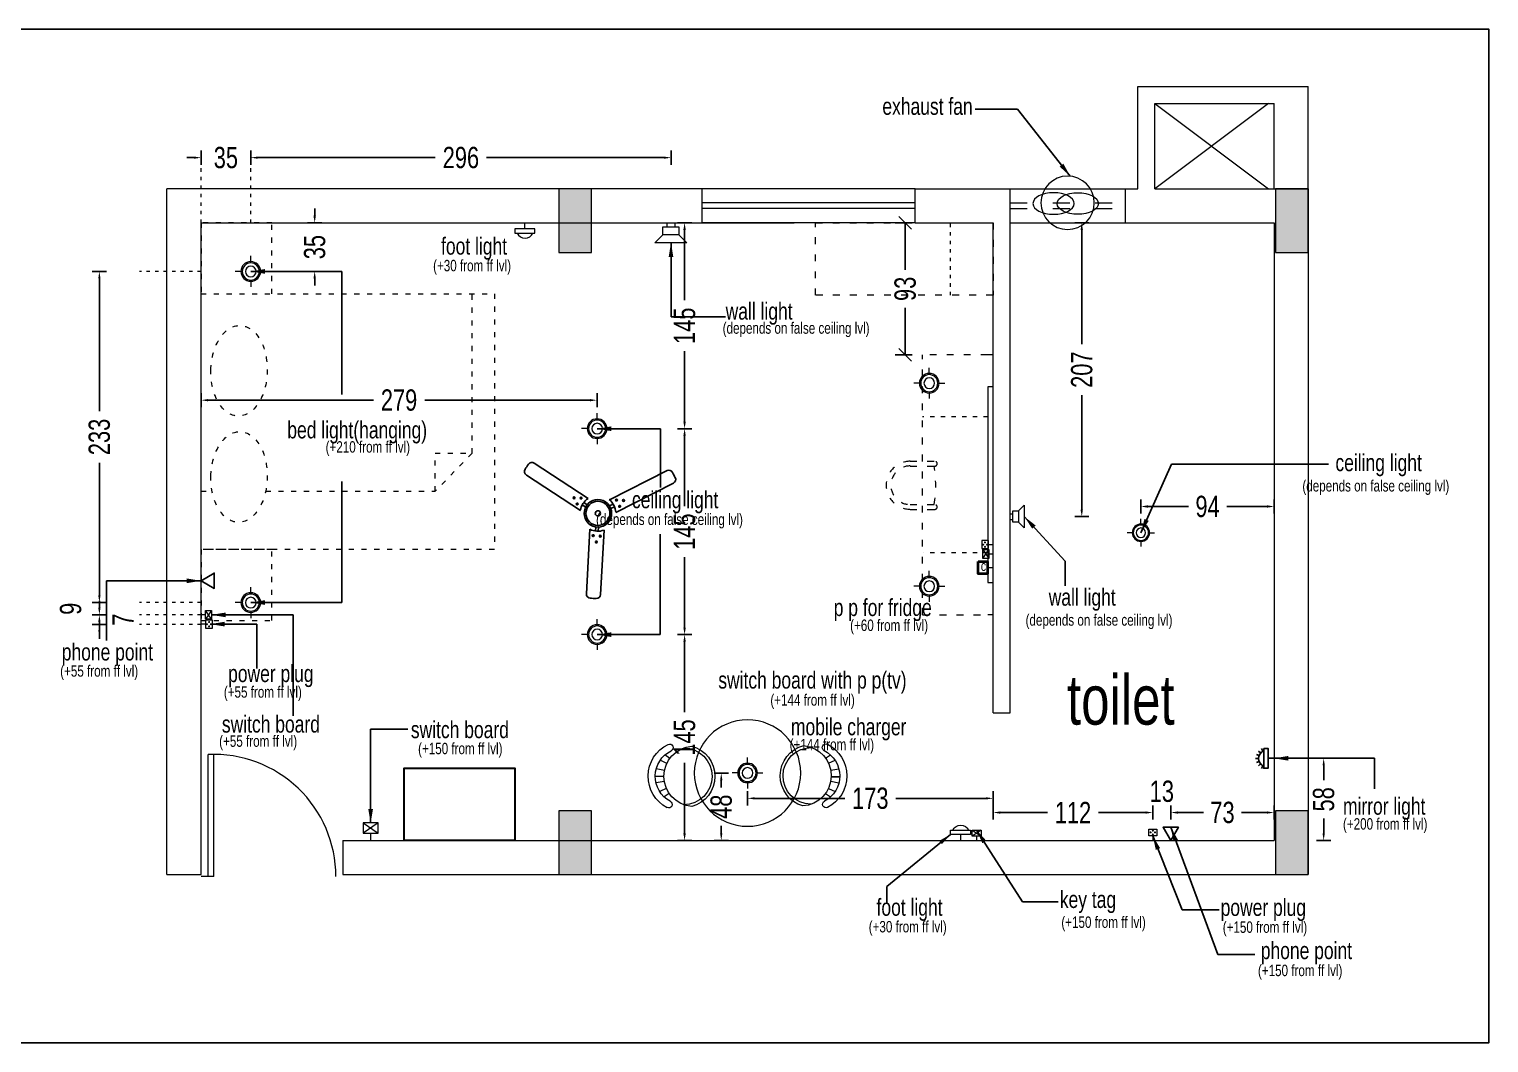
# Model space of a CAD drawing. Header units: inches. Extents: x 85491 to 87433, y 73814 to 74528.
# Drawn here: x 86405 to 87433, y 73814 to 74528 of the extents above; entities that cross this region are included whole.
import ezdxf

# ---------------------------------------------------------------- set-up
doc = ezdxf.new("R2010")
doc.units = ezdxf.units.IN
doc.header["$MEASUREMENT"] = 0
doc.header["$PDMODE"] = 2
doc.linetypes.add('ACAD_ISO03W100', pattern=[30, 12, -18])
for name, color, linetype in [('A-DOOR', 6, 'Continuous'), ('column', 3, 'Continuous'), ('te', 3, 'Continuous')]:
    doc.layers.add(name, color=color, linetype=linetype)
for name, color, linetype, lineweight in [('DIMEN', 4, 'Continuous', 9), ('furniture', 30, 'Continuous', 15), ('Layer1', 1, 'Continuous', 20), ('light point', 230, 'Continuous', 20), ('LIGHTNING', 2, 'Continuous', 5), ('Title', 5, 'Continuous', 25), ('WA', 1, 'Continuous', 40), ('wall', 8, 'Continuous', 35), ('WI', 2, 'Continuous', 9), ('win', 1, 'Continuous', 9), ('window', 2, 'Continuous', 13)]:
    doc.layers.add(name, color=color, linetype=linetype, lineweight=lineweight)
doc.styles.get("Standard").update_dxf_attribs({"font": 'swisscl.ttf'})
doc.styles.add('SU2', font='ARIALN.TTF')
doc.dimstyles.new('Copy(2) of Standard', dxfattribs={"dimtxt": 15, "dimasz": 9, "dimexe": 7, "dimexo": 0, "dimgap": 5, "dimtad": 0, "dimdec": 0, "dimzin": 0, "dimdsep": 46, "dimtxsty": 'Standard', "dimblk": 'OBLIQUE', "dimcen": 0.09, "dimclrd": 21, "dimclre": 21, "dimclrt": 230, "dimadec": 0, "dimazin": 0, "dimtfac": 1, "dimtdec": 0, "dimtofl": 0, "dimtmove": 2, "dimatfit": 3, "dimfxl": 0, "dimtolj": 1, "dimtzin": 0, "dimarcsym": 0})
doc.dimstyles.get("Standard").update_dxf_attribs({"dimtxt": 35, "dimasz": 10, "dimexe": 10, "dimexo": 0, "dimgap": 5, "dimtad": 0, "dimdec": 0, "dimzin": 0, "dimdsep": 46, "dimtxsty": 'Standard', "dimcen": 0.09, "dimclrd": 256, "dimclre": 256, "dimclrt": 5, "dimadec": 0, "dimazin": 0, "dimtfac": 1, "dimtdec": 0, "dimtofl": 0, "dimtmove": 2, "dimatfit": 3, "dimfxl": 0, "dimtolj": 1, "dimtzin": 0, "dimarcsym": 0})

# ---------------------------------------------------------------- blocks, each defined once
blk = doc.blocks.new('A$C738951C7')
at = {"layer": 'light point'}
for p, q in [((19.3, 30), (19.3, 38.7)), ((8.7, 19.3), (0, 19.3)), ((30, 19.3), (38.7, 19.3)), ((19.3, 8.7), (19.3, 0))]:
    blk.add_line(p, q, dxfattribs=at)
blk.add_circle((19.3, 19.3), 12.3, dxfattribs=at)
at = {"layer": 'WI'}
for radius in [10.7, 6.68]:
    blk.add_circle((19.3, 19.3), radius, dxfattribs=at)
blk = doc.blocks.new('A$C5CE070EC')
at = {"layer": 'furniture'}
blk.add_line((13.1, 11.3), (0, 11.3), dxfattribs=at)
blk.add_lwpolyline([(31.9, 22.6), (13.1, 22.6), (13.1, 0), (31.9, 0)], close=True, dxfattribs=at)
at = {"layer": 'furniture', "const_width": 2.88}
for points in [[(18.4, 11.4, 1), (15.5, 11.4, 1)], [(24.3, 17.5, -1), (21.4, 17.5, -1)], [(24.3, 5.1, 1), (21.4, 5.1, 1)], [(26.5, 11.4, -1), (29.4, 11.4, -1)]]:
    blk.add_lwpolyline(points, format="xyb", close=True, dxfattribs=at)
blk = doc.blocks.new('A$C133017F9')
at = {"layer": 'furniture'}
for p, q in [((29.2, 0), (12.2, 24.7)), ((29.2, 24.7), (12.2, 0)), ((12.2, 12.3), (0, 12.3))]:
    blk.add_line(p, q, dxfattribs=at)
blk.add_lwpolyline([(29.2, 24.7), (29.2, 0), (12.2, 0), (12.2, 24.7)], close=True, dxfattribs=at)
blk = doc.blocks.new('A$C22735BCF')
at = {"layer": 'light point'}
for p, q in [((80, 50), (0, 50)), ((0, 50), (20, 30)), ((60, 30), (80, 50)), ((60, 30), (20, 30)), ((20, 30), (20, 10)), ((20, 10), (60, 10)), ((30, 0), (30, 10)), ((50, 0), (50, 10)), ((60, 10), (60, 30))]:
    blk.add_line(p, q, dxfattribs=at)
blk = doc.blocks.new('A$C7F45305E')
at = {"layer": 'column'}
for p, q in [((10.8, 31.6), (6.3, 36.9)), ((16.8, 35.1), (14.4, 41.6)), ((23.7, 36.3), (23.7, 43.3)), ((30.6, 35.1), (33, 41.7)), ((36.7, 31.6), (41.1, 37)), ((6.3, 26.2), (0.3, 29.7)), ((23.3, 14.2), (23.3, 0)), ((41.2, 26.3), (47.2, 29.8))]:
    blk.add_line(p, q, dxfattribs=at)
blk.add_lwpolyline([(0, 24.5), (46.5, 24.5), (46.5, 14.2), (0, 14.2)], close=True, dxfattribs=at)
blk.add_arc((23.8, 16.2), 20.1, 24.5134, 155.4866, dxfattribs=at)
blk = doc.blocks.new('A$C646D37F8')
at = {"layer": 'column', "xscale": 0.8000000000001819, "yscale": 0.8000000000001819, "zscale": 0.8000000000001819, "rotation": 90}
blk.add_blockref('A$C7F45305E', (34.6, 0), dxfattribs=at)
blk = doc.blocks.new('A$C79752D0F')
at = {"layer": 'win'}
blk.add_blockref('A$C646D37F8', (0, 0), dxfattribs=at)
blk = doc.blocks.new('Speaker')
at = {"color": 7}
for p, q in [((0, 0), (0.05, 0)), ((0.05, 0.05), (0.05, -0.15)), ((0.15, 0.05), (0.05, 0.05)), ((0.25, 0.15), (0.15, 0.05)), ((0.15, -0.15), (0.15, 0.05)), ((0.25, -0.25), (0.25, 0.15)), ((0, -0.1), (0.05, -0.1)), ((0.05, -0.15), (0.15, -0.15)), ((0.15, -0.15), (0.25, -0.25))]:
    blk.add_line(p, q, dxfattribs=at)
blk = doc.blocks.new('A$C0BB62B6A')
at = {"layer": 'win', "xscale": 100, "yscale": 100, "zscale": 100, "rotation": 270}
blk.add_blockref('Speaker', (25, 25), dxfattribs=at)
blk = doc.blocks.new('A$C215045FB')
at = {"layer": 'furniture'}
blk.add_circle((24.4, 18.8), 18.8, dxfattribs=at)
blk.add_ellipse((14.5, 19.3), major_axis=(14.5, 0), ratio=0.523743, dxfattribs=at)
at = {"layer": 'furniture', "extrusion": (0, 0, -1)}
blk.add_ellipse((31.6, 19.3), major_axis=(-14.5, 0), ratio=0.523743, dxfattribs=at)
blk = doc.blocks.new('*D157')
at = {"layer": 'Defpoints', "color": 0, "transparency": 16777216}
for p in [(86561.1, 74437.2), (86526.1, 74389.8), (86561.1, 74389.8)]:
    blk.add_point(p, dxfattribs=at)
at = {"layer": 'DIMEN', "lineweight": -2, "transparency": 16777216}
for p, q in [((86521.1, 74437.2), (86516.1, 74437.2)), ((86526.1, 74432.2), (86526.1, 74442.2)), ((86561.1, 74432.2), (86561.1, 74442.2)), ((86566.1, 74437.2), (86571.1, 74437.2))]:
    blk.add_line(p, q, dxfattribs=at)
at = {"layer": 'DIMEN', "transparency": 16777216}
for points in [[(86521.1, 74438), (86521.1, 74436.4), (86526.1, 74437.2)], [(86566.1, 74438), (86566.1, 74436.4), (86561.1, 74437.2)]]:
    blk.add_solid(points, dxfattribs=at)
at = {"layer": 'DIMEN', "color": 5, "transparency": 16777216, "insert": (86543.6, 74437.2), "char_height": 15, "attachment_point": 5}
blk.add_mtext('\\A1;35', dxfattribs=at)
blk = doc.blocks.new('*D158')
at = {"layer": 'Defpoints', "color": 0, "transparency": 16777216}
for p in [(86857.2, 74437.2), (86561.1, 74389.8), (86857.2, 74389.8)]:
    blk.add_point(p, dxfattribs=at)
at = {"layer": 'DIMEN', "lineweight": -2, "transparency": 16777216}
for p, q in [((86561.1, 74432.2), (86561.1, 74442.2)), ((86566.1, 74437.2), (86691.1, 74437.2)), ((86852.2, 74437.2), (86727.3, 74437.2)), ((86857.2, 74432.2), (86857.2, 74442.2))]:
    blk.add_line(p, q, dxfattribs=at)
at = {"layer": 'DIMEN', "transparency": 16777216}
for points in [[(86566.1, 74438), (86566.1, 74436.4), (86561.1, 74437.2)], [(86852.2, 74438), (86852.2, 74436.4), (86857.2, 74437.2)]]:
    blk.add_solid(points, dxfattribs=at)
at = {"layer": 'DIMEN', "color": 5, "transparency": 16777216, "insert": (86709.2, 74437.2), "char_height": 15, "attachment_point": 5}
blk.add_mtext('\\A1;296', dxfattribs=at)
blk = doc.blocks.new('*D159')
at = {"layer": 'Defpoints', "color": 0, "transparency": 16777216}
for p in [(86482.7, 74123.9), (86454.5, 74115.2), (86482.7, 74115.2)]:
    blk.add_point(p, dxfattribs=at)
at = {"layer": 'DIMEN', "lineweight": -2, "transparency": 16777216}
for p, q in [((86454.5, 74128.9), (86454.5, 74133.9)), ((86459.5, 74123.9), (86449.5, 74123.9)), ((86459.5, 74115.2), (86449.5, 74115.2)), ((86454.5, 74110.2), (86454.5, 74105.2))]:
    blk.add_line(p, q, dxfattribs=at)
at = {"layer": 'DIMEN', "transparency": 16777216}
for points in [[(86453.7, 74128.9), (86455.3, 74128.9), (86454.5, 74123.9)], [(86453.7, 74110.2), (86455.3, 74110.2), (86454.5, 74115.2)]]:
    blk.add_solid(points, dxfattribs=at)
at = {"layer": 'DIMEN', "color": 5, "transparency": 16777216, "insert": (86434.3, 74119.5), "char_height": 15, "attachment_point": 5, "rotation": 90}
blk.add_mtext('\\A1;9', dxfattribs=at)
blk = doc.blocks.new('*D160')
at = {"layer": 'Defpoints', "color": 0, "transparency": 16777216}
for p in [(86454.5, 74108.4), (86482.7, 74115.2), (86482.7, 74108.4)]:
    blk.add_point(p, dxfattribs=at)
at = {"layer": 'DIMEN', "lineweight": -2, "transparency": 16777216}
for p, q in [((86454.5, 74120.2), (86454.5, 74125.2)), ((86459.5, 74115.2), (86449.5, 74115.2)), ((86459.5, 74108.4), (86449.5, 74108.4)), ((86454.5, 74103.4), (86454.5, 74098.4))]:
    blk.add_line(p, q, dxfattribs=at)
at = {"layer": 'DIMEN', "transparency": 16777216}
for points in [[(86453.7, 74120.2), (86455.3, 74120.2), (86454.5, 74115.2)], [(86453.7, 74103.4), (86455.3, 74103.4), (86454.5, 74108.4)]]:
    blk.add_solid(points, dxfattribs=at)
at = {"layer": 'DIMEN', "color": 5, "transparency": 16777216, "insert": (86471.2, 74111.8), "char_height": 15, "attachment_point": 5, "rotation": 90}
blk.add_mtext('\\A1;7', dxfattribs=at)
blk = doc.blocks.new('*D161')
at = {"layer": 'Defpoints', "color": 0, "transparency": 16777216}
for p in [(86801.1, 74391.3), (86805.1, 74246.3), (86866.8, 74246.3)]:
    blk.add_point(p, dxfattribs=at)
at = {"layer": 'DIMEN', "lineweight": -2, "transparency": 16777216}
for p, q in [((86861.8, 74391.3), (86871.8, 74391.3)), ((86866.8, 74386.3), (86866.8, 74336.8)), ((86866.8, 74251.3), (86866.8, 74300.9)), ((86861.8, 74246.3), (86871.8, 74246.3))]:
    blk.add_line(p, q, dxfattribs=at)
at = {"layer": 'DIMEN', "transparency": 16777216}
for points in [[(86865.9, 74386.3), (86867.6, 74386.3), (86866.8, 74391.3)], [(86865.9, 74251.3), (86867.6, 74251.3), (86866.8, 74246.3)]]:
    blk.add_solid(points, dxfattribs=at)
at = {"layer": 'DIMEN', "color": 5, "transparency": 16777216, "insert": (86866.8, 74318.8), "char_height": 15, "attachment_point": 5, "rotation": 90}
blk.add_mtext('\\A1;145', dxfattribs=at)
blk = doc.blocks.new('*D162')
at = {"layer": 'Defpoints', "color": 0, "transparency": 16777216}
for p in [(86805.1, 74246.3), (86805.1, 74101.3), (86866.8, 74101.3)]:
    blk.add_point(p, dxfattribs=at)
at = {"layer": 'DIMEN', "lineweight": -2, "transparency": 16777216}
for p, q in [((86861.8, 74246.3), (86871.8, 74246.3)), ((86866.8, 74241.3), (86866.8, 74191.8)), ((86866.8, 74106.3), (86866.8, 74155.9)), ((86861.8, 74101.3), (86871.8, 74101.3))]:
    blk.add_line(p, q, dxfattribs=at)
at = {"layer": 'DIMEN', "transparency": 16777216}
for points in [[(86865.9, 74241.3), (86867.6, 74241.3), (86866.8, 74246.3)], [(86865.9, 74106.3), (86867.6, 74106.3), (86866.8, 74101.3)]]:
    blk.add_solid(points, dxfattribs=at)
at = {"layer": 'DIMEN', "color": 5, "transparency": 16777216, "insert": (86866.8, 74173.8), "char_height": 15, "attachment_point": 5, "rotation": 90}
blk.add_mtext('\\A1;145', dxfattribs=at)
blk = doc.blocks.new('*D163')
at = {"layer": 'Defpoints', "color": 0, "transparency": 16777216}
for p in [(86805.1, 74101.3), (86801.1, 73956.3), (86866.8, 73956.3)]:
    blk.add_point(p, dxfattribs=at)
at = {"layer": 'DIMEN', "lineweight": -2, "transparency": 16777216}
for p, q in [((86861.8, 74101.3), (86871.8, 74101.3)), ((86866.8, 74096.3), (86866.8, 74046.8)), ((86866.8, 73961.3), (86866.8, 74010.9)), ((86861.8, 73956.3), (86871.8, 73956.3))]:
    blk.add_line(p, q, dxfattribs=at)
at = {"layer": 'DIMEN', "transparency": 16777216}
for points in [[(86865.9, 74096.3), (86867.6, 74096.3), (86866.8, 74101.3)], [(86865.9, 73961.3), (86867.6, 73961.3), (86866.8, 73956.3)]]:
    blk.add_solid(points, dxfattribs=at)
at = {"layer": 'DIMEN', "color": 5, "transparency": 16777216, "insert": (86866.8, 74028.8), "char_height": 15, "attachment_point": 5, "rotation": 90}
blk.add_mtext('\\A1;145', dxfattribs=at)
blk = doc.blocks.new('*D164')
at = {"layer": 'Defpoints', "color": 0, "transparency": 16777216}
for p in [(86526.1, 74266.4), (86526.1, 74223.2), (86805.1, 74223.2)]:
    blk.add_point(p, dxfattribs=at)
at = {"layer": 'DIMEN', "lineweight": -2, "transparency": 16777216}
for p, q in [((86526.1, 74261.4), (86526.1, 74271.4)), ((86531.1, 74266.4), (86647.5, 74266.4)), ((86800.1, 74266.4), (86683.7, 74266.4)), ((86805.1, 74261.4), (86805.1, 74271.4))]:
    blk.add_line(p, q, dxfattribs=at)
at = {"layer": 'DIMEN', "transparency": 16777216}
for points in [[(86531.1, 74267.2), (86531.1, 74265.6), (86526.1, 74266.4)], [(86800.1, 74267.2), (86800.1, 74265.6), (86805.1, 74266.4)]]:
    blk.add_solid(points, dxfattribs=at)
at = {"layer": 'DIMEN', "color": 5, "transparency": 16777216, "insert": (86665.6, 74266.4), "char_height": 15, "attachment_point": 5}
blk.add_mtext('\\A1;279', dxfattribs=at)
blk = doc.blocks.new('*D165')
at = {"layer": 'Defpoints', "color": 0, "transparency": 16777216}
for p in [(86561.1, 74391.3), (86606.2, 74391.3), (86561.1, 74357.1)]:
    blk.add_point(p, dxfattribs=at)
at = {"layer": 'DIMEN', "lineweight": -2, "transparency": 16777216}
for p, q in [((86606.2, 74396.3), (86606.2, 74401.3)), ((86601.2, 74391.3), (86611.2, 74391.3)), ((86601.2, 74357.1), (86611.2, 74357.1)), ((86606.2, 74352.1), (86606.2, 74347.1))]:
    blk.add_line(p, q, dxfattribs=at)
at = {"layer": 'DIMEN', "transparency": 16777216}
for points in [[(86605.3, 74396.3), (86607, 74396.3), (86606.2, 74391.3)], [(86605.3, 74352.1), (86607, 74352.1), (86606.2, 74357.1)]]:
    blk.add_solid(points, dxfattribs=at)
at = {"layer": 'DIMEN', "color": 5, "transparency": 16777216, "insert": (86606.2, 74374.2), "char_height": 15, "attachment_point": 5, "rotation": 90}
blk.add_mtext('\\A1;35', dxfattribs=at)
blk = doc.blocks.new('*D166')
at = {"layer": 'Defpoints', "color": 0, "transparency": 16777216}
for p in [(87096.1, 74391.3), (87098.1, 74184.4), (87146.6, 74184.4)]:
    blk.add_point(p, dxfattribs=at)
at = {"layer": 'DIMEN', "lineweight": -2, "transparency": 16777216}
for p, q in [((87141.6, 74391.3), (87151.6, 74391.3)), ((87146.6, 74386.3), (87146.6, 74305.9)), ((87146.6, 74189.4), (87146.6, 74269.9)), ((87141.6, 74184.4), (87151.6, 74184.4))]:
    blk.add_line(p, q, dxfattribs=at)
at = {"layer": 'DIMEN', "transparency": 16777216}
for points in [[(87145.7, 74386.3), (87147.4, 74386.3), (87146.6, 74391.3)], [(87145.7, 74189.4), (87147.4, 74189.4), (87146.6, 74184.4)]]:
    blk.add_solid(points, dxfattribs=at)
at = {"layer": 'DIMEN', "color": 5, "transparency": 16777216, "insert": (87146.6, 74287.9), "char_height": 15, "attachment_point": 5, "rotation": 90}
blk.add_mtext('\\A1;207', dxfattribs=at)
blk = doc.blocks.new('*D167')
at = {"layer": 'Defpoints', "color": 0, "transparency": 16777216}
for p in [(87209.3, 74063.6), (87282.1, 74063.6), (87209.3, 73976)]:
    blk.add_point(p, dxfattribs=at)
at = {"layer": 'DIMEN', "lineweight": -2, "transparency": 16777216}
for p, q in [((87209.3, 73981), (87209.3, 73971)), ((87214.3, 73976), (87232.3, 73976)), ((87277.1, 73976), (87259.1, 73976)), ((87282.1, 73981), (87282.1, 73971))]:
    blk.add_line(p, q, dxfattribs=at)
at = {"layer": 'DIMEN', "transparency": 16777216}
for points in [[(87214.3, 73976.8), (87214.3, 73975.2), (87209.3, 73976)], [(87277.1, 73976.8), (87277.1, 73975.2), (87282.1, 73976)]]:
    blk.add_solid(points, dxfattribs=at)
at = {"layer": 'DIMEN', "color": 5, "transparency": 16777216, "insert": (87245.7, 73976), "char_height": 15, "attachment_point": 5}
blk.add_mtext('\\A1;73', dxfattribs=at)
blk = doc.blocks.new('*D168')
at = {"layer": 'Defpoints', "color": 0, "transparency": 16777216}
for p in [(87196.6, 74063.6), (87209.3, 74063.6), (87196.6, 73976)]:
    blk.add_point(p, dxfattribs=at)
at = {"layer": 'DIMEN', "lineweight": -2, "transparency": 16777216}
for p, q in [((87191.6, 73976), (87186.6, 73976)), ((87196.6, 73981), (87196.6, 73971)), ((87209.3, 73981), (87209.3, 73971)), ((87214.3, 73976), (87219.3, 73976))]:
    blk.add_line(p, q, dxfattribs=at)
at = {"layer": 'DIMEN', "transparency": 16777216}
for points in [[(87191.6, 73976.8), (87191.6, 73975.2), (87196.6, 73976)], [(87214.3, 73976.8), (87214.3, 73975.2), (87209.3, 73976)]]:
    blk.add_solid(points, dxfattribs=at)
at = {"layer": 'DIMEN', "color": 5, "transparency": 16777216, "insert": (87203, 73990.9), "char_height": 15, "attachment_point": 5}
blk.add_mtext('\\A1;13', dxfattribs=at)
blk = doc.blocks.new('*D169')
at = {"layer": 'Defpoints', "color": 0, "transparency": 16777216}
for p in [(87084.1, 74063.6), (87196.6, 74063.6), (87084.1, 73976)]:
    blk.add_point(p, dxfattribs=at)
at = {"layer": 'DIMEN', "lineweight": -2, "transparency": 16777216}
for p, q in [((87084.1, 73981), (87084.1, 73971)), ((87089.1, 73976), (87122.5, 73976)), ((87191.6, 73976), (87158.3, 73976)), ((87196.6, 73981), (87196.6, 73971))]:
    blk.add_line(p, q, dxfattribs=at)
at = {"layer": 'DIMEN', "transparency": 16777216}
for points in [[(87089.1, 73976.8), (87089.1, 73975.2), (87084.1, 73976)], [(87191.6, 73976.8), (87191.6, 73975.2), (87196.6, 73976)]]:
    blk.add_solid(points, dxfattribs=at)
at = {"layer": 'DIMEN', "color": 5, "transparency": 16777216, "insert": (87140.4, 73976), "char_height": 15, "attachment_point": 5}
blk.add_mtext('\\A1;112', dxfattribs=at)
blk = doc.blocks.new('*D170')
at = {"layer": 'Defpoints', "color": 0, "transparency": 16777216}
for p in [(87184.6, 74014.2), (87317, 74014.2), (87186.8, 73956.3)]:
    blk.add_point(p, dxfattribs=at)
at = {"layer": 'DIMEN', "lineweight": -2, "transparency": 16777216}
for p, q in [((87312, 74014.2), (87322, 74014.2)), ((87317, 74009.2), (87317, 73998.7)), ((87317, 73961.3), (87317, 73971.9)), ((87312, 73956.3), (87322, 73956.3))]:
    blk.add_line(p, q, dxfattribs=at)
at = {"layer": 'DIMEN', "transparency": 16777216}
for points in [[(87316.2, 74009.2), (87317.8, 74009.2), (87317, 74014.2)], [(87316.2, 73961.3), (87317.8, 73961.3), (87317, 73956.3)]]:
    blk.add_solid(points, dxfattribs=at)
at = {"layer": 'DIMEN', "color": 5, "transparency": 16777216, "insert": (87317, 73985.3), "char_height": 15, "attachment_point": 5, "rotation": 90}
blk.add_mtext('\\A1;58', dxfattribs=at)
blk = doc.blocks.new('*D171')
at = {"layer": 'Defpoints', "color": 0, "transparency": 16777216}
for p in [(87282.1, 74191.5), (87188.2, 74108.5), (87282.1, 74108.5)]:
    blk.add_point(p, dxfattribs=at)
at = {"layer": 'DIMEN', "lineweight": -2, "transparency": 16777216}
for p, q in [((87188.2, 74186.5), (87188.2, 74196.5)), ((87193.2, 74191.5), (87221.7, 74191.5)), ((87277.1, 74191.5), (87248.7, 74191.5)), ((87282.1, 74186.5), (87282.1, 74196.5))]:
    blk.add_line(p, q, dxfattribs=at)
at = {"layer": 'DIMEN', "transparency": 16777216}
for points in [[(87193.2, 74192.4), (87193.2, 74190.7), (87188.2, 74191.5)], [(87277.1, 74192.4), (87277.1, 74190.7), (87282.1, 74191.5)]]:
    blk.add_solid(points, dxfattribs=at)
at = {"layer": 'DIMEN', "color": 5, "transparency": 16777216, "insert": (87235.2, 74191.5), "char_height": 15, "attachment_point": 5}
blk.add_mtext('\\A1;94', dxfattribs=at)
blk = doc.blocks.new('A$C34BC104C')
at = {"layer": 'te'}
for p, q in [((44.8, 70.5), (6.8, 95.4)), ((39.4, 62.1), (1.4, 87)), ((100.4, 90.1), (59.8, 69.6)), ((104.9, 81.2), (64.3, 60.7)), ((43.1, 64.4), (40.7, 66)), ((44.2, 66.1), (41.8, 67.7)), ((62.5, 66.5), (59.9, 65.2)), ((63.4, 64.7), (60.8, 63.4)), ((46.1, 48.8), (43.6, 3.4)), ((50.2, 50.4), (50, 47.5)), ((52.2, 50.3), (52, 47.4)), ((56.1, 48.2), (53.5, 2.8))]:
    blk.add_line(p, q, dxfattribs=at)
at = {"layer": 'te', "extrusion": (0, 0, -1)}
for centre, major_axis, start_param, end_param in [((51.7, 60), (42.4, 42.4), 4.471682, 4.541872), ((5.2, 92.9), (2.12, 2.12), 4.541872, 6.077573), ((3, 89.5), (2.12, 2.12), 2.935981, 4.471682), ((101.7, 87.4), (2.12, 2.12), -1.252809, 0.282892), ((51.7, 60), (42.4, 42.4), 0.282892, 0.353082), ((103.5, 83.9), (2.12, 2.12), 0.353082, 1.888783), ((34.9, 71), (0.468, 0.468), 1.36518439492504, 7.648369702104627), ((37.1, 66.6), (-0.468, 0.468), 2.935981, 9.219166), ((39.8, 70.8), (0.468, 0.468), 1.365184394917569, 7.648369702097155), ((51.7, 60), (8.89, 8.89), 4.097655, 4.9159), ((51.7, 60), (6.85, 6.85), 1.3651843949186, 7.648369702098186), ((51.7, 60), (6, 6), 1.36518439491872, 7.648369702098306), ((51.7, 60), (1.29, 1.29), 1.36518439491943, 7.648369702099016), ((51.7, 60), (8.89, 8.89), -0.091136, 0.727109), ((64.8, 69.4), (0.468, 0.468), 1.365184394918101, 7.648369702097687), ((67, 64.9), (-0.468, 0.468), 2.935981, 9.219166), ((69.8, 69.1), (0.468, 0.468), 1.365184394925572, 7.648369702105159), ((51.7, 60), (8.89, 8.89), 2.003259, 2.821504), ((48.4, 44.3), (0.468, 0.468), 1.365184394923499, 7.648369702103086), ((53.4, 44), (0.468, 0.468), 1.365184394923499, 7.648369702103086), ((50.6, 39.8), (-0.468, 0.468), 2.935981, 9.219166), ((46.6, 3.2), (2.12, 2.12), 2.447477, 3.983178), ((51.7, 60), (42.4, 42.4), 2.377287, 2.447477), ((50.5, 3), (2.12, 2.12), 0.841586, 2.377287)]:
    blk.add_ellipse(centre, major_axis=major_axis, ratio=1, start_param=start_param, end_param=end_param, dxfattribs=at)
blk = doc.blocks.new('A$C4F3E53AA')
at = {"lineweight": 13}
blk.add_hatch(color=256, dxfattribs=at).paths.add_polyline_path([(23, 45), (0, 45), (0, 0), (23, 0)])
blk.add_lwpolyline([(0, 0), (23, 0), (23, 45), (0, 45)], close=True, dxfattribs=at)
blk = doc.blocks.new('A$C09605BBA')
at = {"layer": 'furniture'}
for p, q in [((12.9, 44.4), (8.3, 46.5)), ((15, 47.9), (11.6, 50.3)), ((124.8, 47.8), (128.2, 50.3)), ((126.9, 44.3), (131.5, 46.5)), ((11, 35.3), (5, 35.2)), ((5, 34.4), (11, 34.5)), ((11.4, 39.5), (5.6, 40.5)), ((11.4, 31.7), (5.6, 30.6)), ((128.5, 39.4), (134.3, 40.5)), ((128.6, 31.6), (134.4, 30.7)), ((128.9, 35.2), (135, 35.2)), ((12.9, 26.7), (8.3, 24.6)), ((15, 23.2), (11.6, 20.8)), ((125.2, 23.1), (128.6, 20.8)), ((127.2, 26.7), (131.8, 24.6))]:
    blk.add_line(p, q, dxfattribs=at)
blk.add_circle((70, 37.5), 37.5, dxfattribs=at)
for centre, radius, start, end in [((25, 35.5), 25, 116.9265, 242.8738), ((25, 35.5), 20, 116.9265, 242.4268), ((32.3, 35.6), 21.3, 95.1987, 266.3902), ((14.8, 55.5), 2.5, 296.9265, 116.9265), ((25, 35.5), 20, 270.7944, 90.7944), ((25, 35.5), 22, 285.8484, 75.7405), ((115, 35.2), 22, 105.0539, 254.9461), ((115, 35.2), 20, 90, 270), ((107.6, 35.2), 21.3, 274.4043, 85.5957), ((124.9, 55.4), 2.5, 63.868, 243.868), ((115, 35.2), 20, 298.3677, 63.868), ((115, 35.2), 25, 297.9206, 63.868), ((14.6, 15.5), 2.5, 244.6951, 64.6276), ((125.6, 15.4), 2.5, 116.1669, 296.0993)]:
    blk.add_arc(centre, radius, start, end, dxfattribs=at)
blk = doc.blocks.new('_Oblique')
at = {"color": 0, "linetype": 'ByBlock', "lineweight": -2}
blk.add_line((-0.5, -0.5), (0.5, 0.5), dxfattribs=at)
blk = doc.blocks.new('*D172')
at = {"layer": 'Defpoints', "color": 0, "transparency": 16777216}
for p in [(87022.2, 74391.3), (87056.6, 74391.3), (87034.4, 74298.3)]:
    blk.add_point(p, dxfattribs=at)
at = {"layer": 'furniture', "color": 21, "lineweight": -2, "transparency": 16777216}
for p, q in [((87027.2, 74391.3), (87015.2, 74391.3)), ((87022.2, 74391.3), (87022.2, 74358.3)), ((87022.2, 74298.3), (87022.2, 74331.4)), ((87027.2, 74298.3), (87015.2, 74298.3))]:
    blk.add_line(p, q, dxfattribs=at)
at = {"layer": 'furniture', "color": 21, "lineweight": -2, "transparency": 16777216, "xscale": 9, "yscale": 9, "zscale": 9}
for p, rotation in [((87022.2, 74391.3), 90), ((87022.2, 74298.3), 270)]:
    blk.add_blockref('_Oblique', p, dxfattribs=dict(at, rotation=rotation))
at = {"layer": 'furniture', "color": 230, "transparency": 16777216, "insert": (87022.2, 74344.8), "char_height": 15, "attachment_point": 5, "rotation": 90}
blk.add_mtext('\\A1;93', dxfattribs=at)
blk = doc.blocks.new('*D173')
at = {"layer": 'Defpoints', "color": 0, "transparency": 16777216}
for p in [(86454.5, 74357.1), (86502.1, 74357.1), (86502.1, 74123.9)]:
    blk.add_point(p, dxfattribs=at)
at = {"layer": 'DIMEN', "lineweight": -2, "transparency": 16777216}
for p, q in [((86459.5, 74357.1), (86449.5, 74357.1)), ((86454.5, 74352.1), (86454.5, 74258.6)), ((86454.5, 74128.9), (86454.5, 74222.4)), ((86459.5, 74123.9), (86449.5, 74123.9))]:
    blk.add_line(p, q, dxfattribs=at)
at = {"layer": 'DIMEN', "transparency": 16777216}
for points in [[(86453.7, 74352.1), (86455.3, 74352.1), (86454.5, 74357.1)], [(86453.7, 74128.9), (86455.3, 74128.9), (86454.5, 74123.9)]]:
    blk.add_solid(points, dxfattribs=at)
at = {"layer": 'DIMEN', "color": 5, "transparency": 16777216, "insert": (86454.5, 74240.5), "char_height": 15, "attachment_point": 5, "rotation": 90}
blk.add_mtext('\\A1;233', dxfattribs=at)
blk = doc.blocks.new('*D174')
at = {"layer": 'Defpoints', "color": 0, "transparency": 16777216}
for p in [(87084.1, 74046.3), (86911.1, 74003.8), (87084.1, 73986)]:
    blk.add_point(p, dxfattribs=at)
at = {"layer": 'DIMEN', "lineweight": -2, "transparency": 16777216}
for p, q in [((86911.1, 73991), (86911.1, 73981)), ((86916.1, 73986), (86979.7, 73986)), ((87079.1, 73986), (87015.6, 73986)), ((87084.1, 73991), (87084.1, 73981))]:
    blk.add_line(p, q, dxfattribs=at)
at = {"layer": 'DIMEN', "transparency": 16777216}
for points in [[(86916.1, 73986.8), (86916.1, 73985.2), (86911.1, 73986)], [(87079.1, 73986.8), (87079.1, 73985.2), (87084.1, 73986)]]:
    blk.add_solid(points, dxfattribs=at)
at = {"layer": 'DIMEN', "color": 5, "transparency": 16777216, "insert": (86997.6, 73986), "char_height": 15, "attachment_point": 5}
blk.add_mtext('\\A1;173', dxfattribs=at)
blk = doc.blocks.new('*D175')
at = {"layer": 'Defpoints', "color": 0, "transparency": 16777216}
for p in [(86911.1, 74003.8), (86892.6, 73956.3), (86911.1, 73956.3)]:
    blk.add_point(p, dxfattribs=at)
at = {"layer": 'DIMEN', "lineweight": -2, "transparency": 16777216}
for p, q in [((86897.6, 74003.8), (86887.6, 74003.8)), ((86892.6, 73998.8), (86892.6, 73993.6)), ((86892.6, 73961.3), (86892.6, 73966.6)), ((86897.6, 73956.3), (86887.6, 73956.3))]:
    blk.add_line(p, q, dxfattribs=at)
at = {"layer": 'DIMEN', "transparency": 16777216}
for points in [[(86891.8, 73998.8), (86893.4, 73998.8), (86892.6, 74003.8)], [(86891.8, 73961.3), (86893.4, 73961.3), (86892.6, 73956.3)]]:
    blk.add_solid(points, dxfattribs=at)
at = {"layer": 'DIMEN', "color": 5, "transparency": 16777216, "insert": (86892.6, 73980.1), "char_height": 15, "attachment_point": 5, "rotation": 90}
blk.add_mtext('\\A1;48', dxfattribs=at)
blk = doc.blocks.new('A$C73775C5A')
at = {"layer": 'light point'}
blk.add_line((13.3, 14), (21.8, 14), dxfattribs=at)
blk.add_lwpolyline([(7.1, 27.9), (7.1, 0), (13.3, 0), (13.3, 27.9)], close=True, dxfattribs=at)
blk.add_arc((12.1, 13.6), 12.1, 114.5134, 245.4866, dxfattribs=at)
blk = doc.blocks.new('A$C243461EC')
at = {"layer": 'window', "lineweight": 20}
for p, q in [((5, 0), (5, 83.54)), ((8.84, 0), (8.84, 83.54)), ((8.84, 0), (0, 0))]:
    blk.add_line(p, q, dxfattribs=at)
blk.add_arc((8.84, 0), 83.54, 359.99774, 92.63361, dxfattribs=at)

msp = doc.modelspace()

# ---------------------------------------------------------------- linework, layer by layer
msp.add_lwpolyline([(85491.3, 74527.7), (87433.3, 74527.7), (87433.3, 73813.8), (85491.3, 73813.8)], close=True)
at = {"layer": 'furniture', "linetype": 'ACAD_ISO03W100', "ltscale": 0.3}
for p, q in [((86526.1, 74161.3), (86526.1, 74341.3)), ((86526.1, 74341.3), (86732.8, 74341.3)), ((86717.1, 74229), (86717.1, 74341.3)), ((86732.8, 74341.3), (86732.8, 74161.3)), ((86717.1, 74229), (86691, 74202.3)), ((86691, 74229), (86717.1, 74229)), ((86691, 74202.3), (86691, 74229)), ((86526.1, 74202.3), (86533.9, 74202.3)), ((86571.6, 74202.3), (86691, 74202.3)), ((86732.8, 74161.3), (86526.1, 74161.3))]:
    msp.add_line(p, q, dxfattribs=at)
at = {"layer": 'furniture', "linetype": 'ACAD_ISO03W100', "ltscale": 0.4}
for p, q in [((87034.4, 74115.3), (87034.4, 74298.3)), ((87080.3, 74298.3), (87034.4, 74298.3)), ((87025.7, 74223.4), (87042.7, 74223.4)), ((87025.7, 74220), (87042.7, 74220)), ((87025.7, 74192.9), (87042.7, 74192.9)), ((87025.7, 74189.5), (87042.7, 74189.5)), ((87034.4, 74115.3), (87080.3, 74115.3))]:
    msp.add_line(p, q, dxfattribs=at)
at = {"layer": 'furniture'}
for p, q in [((87084.1, 74298.3), (87080.3, 74298.3)), ((87084.1, 74115.3), (87084.1, 74298.3)), ((87084.1, 74115.3), (87080.3, 74115.3))]:
    msp.add_line(p, q, dxfattribs=at)
at = {"layer": 'furniture', "linetype": 'ACAD_ISO03W100', "ltscale": 0.3}
for points in [[(86526.1, 74341.3), (86576.1, 74341.3), (86576.1, 74391.3), (86526.1, 74391.3)], [(86526.1, 74111.3), (86576.1, 74111.3), (86576.1, 74161.3), (86526.1, 74161.3)]]:
    msp.add_lwpolyline(points, close=True, dxfattribs=at)
at = {"layer": 'furniture', "linetype": 'ACAD_ISO03W100', "ltscale": 0.4}
msp.add_lwpolyline([(86959.1, 74391.3), (87084.1, 74391.3), (87084.1, 74340.3), (86959.1, 74340.3)], close=True, dxfattribs=at)
at = {"layer": 'furniture', "lineweight": 30}
msp.add_lwpolyline([(86747.2, 73956.3), (86669.2, 73956.3), (86669.2, 74007.3), (86747.2, 74007.3)], close=True, dxfattribs=at)
at = {"layer": 'furniture', "linetype": 'ACAD_ISO03W100', "ltscale": 0.4}
for centre, radius, start, end in [((87025.7, 74206.5), 16.9, 90, 270), ((87043, 74221.7), 1.73, 257.8029, 102.1971), ((87025.7, 74206.5), 13.6, 90, 270), ((86954.9, 74206.5), 88.8, 351.2187, 8.7813), ((87043, 74191.2), 1.73, 257.8029, 102.1971)]:
    msp.add_arc(centre, radius, start, end, dxfattribs=at)
at = {"layer": 'furniture', "linetype": 'ACAD_ISO03W100', "ltscale": 0.3}
for centre in [(86552.9, 74287.1), (86552.9, 74212.3)]:
    msp.add_ellipse(centre, major_axis=(0.7, 31.9), ratio=0.623292, start_param=1.570796326795556, end_param=7.853981633975143, dxfattribs=at)
at = {"layer": 'LIGHTNING', "linetype": 'ACAD_ISO03W100', "ltscale": 0.25}
for p, q in [((87080.3, 74254.7), (87034.4, 74254.7)), ((87080.3, 74159), (87035.2, 74159))]:
    msp.add_line(p, q, dxfattribs=at)
at = {"layer": 'te'}
for points in [[(86526.1, 74139.2), (86535.4, 74133.8), (86535.4, 74144.6)], [(87209.3, 73956.3), (87214.7, 73965.6), (87203.9, 73965.6)]]:
    msp.add_lwpolyline(points, close=True, dxfattribs=at)
at = {"layer": 'WA'}
msp.add_lwpolyline([(87073.5, 74152.7), (87080.1, 74152.7), (87080.1, 74144.2), (87073.5, 74144.2)], close=True, dxfattribs=at)
at = {"layer": 'win'}
for p, q in [((87186.1, 74487.3), (87306.1, 74487.3)), ((87186.1, 74415.3), (87186.1, 74487.3)), ((87306.1, 74415.3), (87306.1, 74487.3)), ((87198.1, 74475.3), (87282.1, 74475.3)), ((87198.1, 74415.3), (87198.1, 74475.3)), ((87198.1, 74475.3), (87278.1, 74415.3)), ((87278.1, 74475.3), (87198.1, 74415.3)), ((87282.1, 74415.3), (87282.1, 74475.3)), ((86502.1, 73932.3), (86502.1, 74415.3)), ((87029.1, 74415.3), (86502.1, 74415.3)), ((86879.1, 74391.3), (86879.1, 74415.3)), ((87029.1, 74415.3), (87096.1, 74415.3)), ((87029.1, 74391.3), (87029.1, 74415.3)), ((87096.1, 74046.3), (87096.1, 74415.3)), ((87096.1, 74415.3), (87177.1, 74415.3)), ((87177.1, 74415.3), (87186.1, 74415.3)), ((87177.1, 74415.3), (87177.1, 74391.3)), ((87198.1, 74415.3), (87306.1, 74415.3)), ((87306.1, 74415.3), (87306.1, 74119.3)), ((87029.1, 74405.3), (86879.1, 74405.3)), ((87029.1, 74401.3), (86879.1, 74401.3)), ((86526.1, 74391.3), (86550.1, 74391.3)), ((86526.1, 74391.3), (86944, 74391.3)), ((86526.1, 73932.3), (86526.1, 74391.3)), ((87029.1, 74391.3), (86879.1, 74391.3)), ((87029.1, 74391.3), (87084.1, 74391.3)), ((87084.1, 74046.3), (87084.1, 74391.3)), ((87096.1, 74391.3), (87177.1, 74391.3)), ((87177.1, 74391.3), (87282.1, 74391.3)), ((87282.1, 74391.3), (87282.1, 73956.3)), ((87080.1, 74148.5), (87084.1, 74148.5)), ((87306.1, 74138.3), (87306.1, 73932.3)), ((87084.1, 74046.3), (87096.1, 74046.3)), ((86626.1, 73956.3), (87282.1, 73956.3)), ((86626.1, 73956.3), (86626.1, 73932.3)), ((86502.1, 73932.3), (86526.1, 73932.3)), ((86626.1, 73932.3), (87306.1, 73932.3))]:
    msp.add_line(p, q, dxfattribs=at)
at = {"layer": 'win', "linetype": 'ACAD_ISO03W100', "ltscale": 0.2}
for p, q in [((86526.1, 74391.3), (86526.1, 74445.3)), ((86561.1, 74391.3), (86561.1, 74445.3)), ((87054.1, 74340.3), (87054.1, 74391.3)), ((86526.1, 74357.1), (86482.7, 74357.1)), ((86526.1, 74123.9), (86482.7, 74123.9)), ((86526.1, 74115.2), (86482.7, 74115.2)), ((86526.1, 74108.4), (86482.7, 74108.4))]:
    msp.add_line(p, q, dxfattribs=at)
at = {"layer": 'win', "lineweight": 13}
for p, q in [((87306.1, 74391.3), (87306.1, 74415.3)), ((87306.1, 73953.3), (87306.1, 73977.3)), ((86777.1, 73956.3), (86801.1, 73956.3)), ((86777.1, 73932.3), (86801.1, 73932.3))]:
    msp.add_line(p, q, dxfattribs=at)
at = {"layer": 'win', "linetype": 'ACAD_ISO03W100'}
for p, q in [((87096.1, 74405.3), (87177.1, 74405.3)), ((87096.1, 74401.3), (87177.1, 74401.3))]:
    msp.add_line(p, q, dxfattribs=at)
at = {"layer": 'win'}
msp.add_lwpolyline([(87080.3, 74275.8), (87080.3, 74137.9), (87084.1, 74137.9), (87084.1, 74275.8)], close=True, dxfattribs=at)

# ---------------------------------------------------------------- block references
at = {"layer": 'A-DOOR', "lineweight": 13, "xscale": 1.028500000000349, "yscale": 1.028500000000349, "zscale": 1.028500000000349}
msp.add_blockref('A$C243461EC', (86526.1, 73931), dxfattribs=at)
at = {"layer": 'DIMEN', "xscale": -1, "rotation": 180}
msp.add_blockref('A$C215045FB', (87112.2, 74424.2), dxfattribs=at)
at = {"layer": 'DIMEN'}
for name, p, xscale, yscale, zscale, rotation in [('A$C5CE070EC', (87084.1, 74167.5), 0.25, 0.25, 0.25, 180), ('A$C133017F9', (87084.1, 74161.2), 0.25, 0.25, 0.25, 180), ('A$C133017F9', (86640.4, 73956.3), -0.4225000000005821, 0.4225000000005821, 0.4225, 270), ('A$C5CE070EC', (87193.8, 73956.3), -0.25, 0.25, 0.25, 270), ('A$C133017F9', (87075.6, 73956.3), 0.25, 0.25, 0.25, 90)]:
    msp.add_blockref(name, p, dxfattribs=dict(at, xscale=xscale, yscale=yscale, zscale=zscale, rotation=rotation))
at = {"layer": 'DIMEN', "xscale": 0.25, "yscale": 0.25, "zscale": 0.25}
for name, p in [('A$C133017F9', (86526.1, 74112.1)), ('A$C5CE070EC', (86526.1, 74105.8))]:
    msp.add_blockref(name, p, dxfattribs=at)
at = {"layer": 'Layer1', "xscale": -0.3999999999985119, "yscale": 0.3999999999941792, "zscale": 0.4, "rotation": 89.86374870753626}
msp.add_blockref('A$C0BB62B6A', (87106.1, 74192.4), dxfattribs=at)
at = {"layer": 'light point'}
for name, p, xscale, yscale, zscale, rotation in [('A$C73775C5A', (86761.2, 74380.5), 0.5, 0.5, 0.5, 90), ('A$C22735BCF', (86845.9, 74391.3), -0.28125, 0.28125, 0.28125, 180), ('A$C73775C5A', (87068.1, 73967.2), -0.5, 0.5, 0.5, 89.99999999971902)]:
    msp.add_blockref(name, p, dxfattribs=dict(at, xscale=xscale, yscale=yscale, zscale=zscale, rotation=rotation))
for p, xscale, yscale, zscale in [((86572, 74346.2), -0.5625, 0.5625, 0.5625), ((87050, 74267.5), -0.5625, 0.5625, 0.5625), ((86816, 74235.5), -0.5625, 0.5625, 0.5625), ((87197.9, 74163.4), -0.5, 0.5, 0.5), ((87050, 74124.5), -0.5625, 0.5625, 0.5625), ((86572, 74113), -0.5625, 0.5625, 0.5625), ((86816, 74090.5), -0.5625, 0.5625, 0.5625), ((86922, 73993), -0.5625, 0.5625, 0.5625)]:
    msp.add_blockref('A$C738951C7', p, dxfattribs=dict(at, xscale=xscale, yscale=yscale, zscale=zscale))
at = {"layer": 'light point', "lineweight": 30, "xscale": -1}
msp.add_blockref('A$C09605BBA', (86981.1, 73966.3), dxfattribs=at)
at = {"layer": 'Title'}
msp.add_blockref('A$C34BC104C', (86754, 74126.7), dxfattribs=at)
at = {"layer": 'wall', "color": 1, "xscale": -0.375, "yscale": 0.375, "zscale": 0.375, "rotation": 180}
msp.add_blockref('A$C79752D0F', (87269.1, 74021.2), dxfattribs=at)
at = {"layer": 'win', "lineweight": 13}
for p in [(86778.1, 74370.3), (87283.1, 74370.3), (86778.1, 73932.3), (87283.1, 73932.3)]:
    msp.add_blockref('A$C4F3E53AA', p, dxfattribs=at)

# ---------------------------------------------------------------- texts
at = {"layer": 'Title', "style": 'SU2'}
for s, insert, char_height, width, attachment_point in [('{\\fSwis721 LtCn BT|b0|i0|c0|p34;exhaust fan}', (87006.1, 74467.2), 12, 165.839, 7), ('{\\fSwis721 LtCn BT|b0|i0|c0|p34;foot light}', (86695.2, 74365.3), 12, 165.839, 7), ('{\\fSwis721 LtCn BT|b0|i0|c0|p34;(+30 from ff lvl)}', (86689.6, 74354.8), 8, 223.162, 7), ('{\\fSwis721 LtCn BT|b0|i0|c0|p34;wall light}', (86895.7, 74319.5), 12, 165.839, 7), ('{\\fSwis721 LtCn BT|b0|i0|c0|p34;(depends on false ceiling lvl)}', (86893.6, 74310.8), 8, 223.162, 7), ('{\\fSwis721 LtCn BT|b0|i0|c0|p34;bed light(hanging)}', (86586.9, 74251.5), 12, 165.839, 1), ('{\\fSwis721 LtCn BT|b0|i0|c0|p34;(+210 from ff lvl)}', (86613.9, 74237.5), 8, 223.162, 1), ('{\\fSwis721 LtCn BT|b0|i0|c0|p34;ceiling light}', (87325.3, 74212.8), 12, 165.839, 7), ('{\\fSwis721 LtCn BT|b0|i0|c0|p34;ceiling light}', (86829.7, 74186.7), 12, 165.839, 7), ('{\\fSwis721 LtCn BT|b0|i0|c0|p34;(depends on false ceiling lvl)}', (87302, 74210.1), 8, 223.162, 1), ('{\\fSwis721 LtCn BT|b0|i0|c0|p34;(depends on false ceiling lvl)}', (86804.4, 74186.5), 8, 223.162, 1), ('{\\fSwis721 LtCn BT|b0|i0|c0|p34;wall light}', (87123.3, 74133.7), 12, 165.839, 1), ('{\\fSwis721 LtCn BT|b0|i0|c0|p34; p p for fridge}', (86968.4, 74126.4), 12, 165.839, 1), ('{\\fSwis721 LtCn BT|b0|i0|c0|p34;(+60 from ff lvl)}', (86983.4, 74111.9), 8, 223.162, 1), ('{\\fSwis721 LtCn BT|b0|i0|c0|p34;(depends on false ceiling lvl)}', (87107, 74115.6), 8, 223.162, 1), ('{\\fSwis721 LtCn BT|b0|i0|c0|p34;phone point}', (86428, 74095.1), 12, 165.839, 1), ('{\\fSwis721 LtCn BT|b0|i0|c0|p34;(+55 from ff lvl)}', (86426.9, 74079.7), 8, 223.162, 1), ('{\\fSwis721 LtCn BT|b0|i0|c0|p34;power plug}', (86545.2, 74079.9), 12, 165.839, 1), ('{\\fSwis721 LtCn BT|b0|i0|c0|p34; switch board with p p(tv)}', (86887.1, 74075.3), 12, 165.839, 1), ('{\\fSwis721 LtCn BT|b0|i0|c0|p34;(+55 from ff lvl)}', (86542.2, 74064.9), 8, 223.162, 1), ('{\\fSwis721 LtCn BT|b0|i0|c0|p34;(+144 from ff lvl)}', (86927.2, 74059.3), 8, 223.162, 1), ('{\\fSwis721 LtCn BT|b0|i0|c0|p34; switch board}', (86537.4, 74044.3), 12, 165.839, 1), ('{\\fSwis721 LtCn BT|b0|i0|c0|p34; switch board }', (86743, 74040.4), 12, 165.839, 3), ('{\\fSwis721 LtCn BT|b0|i0|c0|p34;mobile charger}', (86941.7, 74042.4), 12, 165.839, 1), ('{\\fSwis721 LtCn BT|b0|i0|c0|p34;(+55 from ff lvl)}', (86538.9, 74030.3), 8, 223.162, 1), ('{\\fSwis721 LtCn BT|b0|i0|c0|p34;(+144 from ff lvl)}', (86940.8, 74027.9), 8, 223.162, 1), ('{\\fSwis721 LtCn BT|b0|i0|c0|p34;(+150 from ff lvl)}', (86738.5, 74025.1), 8, 223.162, 3), ('{\\fSwis721 LtCn BT|b0|i0|c0|p34;mirror light}', (87330.6, 73986.5), 12, 165.839, 1), ('{\\fSwis721 LtCn BT|b0|i0|c0|p34;(+200 from ff lvl)}', (87330.6, 73972), 8, 223.162, 1), ('{\\fSwis721 LtCn BT|b0|i0|c0|p34;foot light}', (87002, 73899.7), 12, 165.839, 7), ('{\\fSwis721 LtCn BT|b0|i0|c0|p34; key tag }', (87127.7, 73920.8), 12, 165.839, 1), ('{\\fSwis721 LtCn BT|b0|i0|c0|p34;power plug}', (87244.4, 73915.2), 12, 165.839, 1), ('{\\fSwis721 LtCn BT|b0|i0|c0|p34;(+150 from ff lvl)}', (87132.2, 73902.8), 8, 223.162, 1), ('{\\fSwis721 LtCn BT|b0|i0|c0|p34;(+30 from ff lvl)}', (86996.5, 73889.2), 8, 223.162, 7), ('{\\fSwis721 LtCn BT|b0|i0|c0|p34;(+150 from ff lvl)}', (87245.9, 73899.3), 8, 223.162, 1), ('{\\fSwis721 LtCn BT|b0|i0|c0|p34;phone point}', (87272.7, 73884.8), 12, 165.839, 1), ('{\\fSwis721 LtCn BT|b0|i0|c0|p34;(+150 from ff lvl)}', (87270.7, 73868.8), 8, 223.162, 1)]:
    msp.add_mtext(s, dxfattribs=dict(at, insert=insert, char_height=char_height, width=width, attachment_point=attachment_point))
at = {"layer": 'wall', "color": 2, "insert": (87075.5, 74146), "char_height": 7.2, "width": 109.834, "attachment_point": 7}
msp.add_mtext('c', dxfattribs=at)
at = {"layer": 'win', "lineweight": 20}
msp.add_text('toilet', height=35, dxfattribs=at).set_placement((87136.2, 74037.9))

# ---------------------------------------------------------------- dimensions: what is measured, and where the dimension line sits
at = {"layer": 'DIMEN'}
for base, p1, p2, picture, middle in [((86561.1, 74437.2), (86526.1, 74389.8), (86561.1, 74389.8), '*D157', (86543.6, 74437.2)), ((86857.2, 74437.2), (86561.1, 74389.8), (86857.2, 74389.8), '*D158', (86709.2, 74437.2)), ((86526.1, 74266.4), (86805.1, 74223.2), (86526.1, 74223.2), '*D164', (86665.6, 74266.4)), ((87282.1, 74191.5), (87188.2, 74108.5), (87282.1, 74108.5), '*D171', (87235.2, 74191.5)), ((87084.1151, 73975.9906), (87196.6124, 74063.5982), (87084.1151, 74063.5982), '*D169', (87140.3637, 73975.9906)), ((87209.3, 73976), (87282.1, 74063.6), (87209.3, 74063.6), '*D167', (87245.7, 73976)), ((87084.1, 73986), (86911.1, 74003.8), (87084.1, 74046.3), '*D174', (86997.6, 73986))]:
    dim = msp.add_linear_dim(base=base, p1=p1, p2=p2, dimstyle='Standard', override={"dimtxt": 15, "dimasz": 5, "dimexe": 5, "dimexo": 10, "dimfxl": 5}, dxfattribs=at)
    dim.commit()
    dim.dimension.update_dxf_attribs({"geometry": picture, "text_midpoint": middle})
dim = msp.add_linear_dim(base=(86606.2, 74391.3), p1=(86561.1, 74357.1), p2=(86561.1, 74391.3), angle=90, text='35', dimstyle='Standard', override={"dimtxt": 15, "dimasz": 5, "dimexe": 5, "dimexo": 10, "dimfxl": 5}, dxfattribs=at)
dim.commit()
dim.dimension.update_dxf_attribs({"geometry": '*D165', "text_midpoint": (86606.2, 74374.2)})
for base, p1, p2, picture, middle in [((86866.8, 74246.3), (86801.1, 74391.3), (86805.1, 74246.3), '*D161', (86866.8, 74318.8)), ((87146.6, 74184.4), (87096.1, 74391.3), (87098.1, 74184.4), '*D166', (87146.6, 74287.9)), ((86454.5, 74357.1), (86502.1, 74123.9), (86502.1, 74357.1), '*D173', (86454.5, 74240.5)), ((86866.8, 74101.3), (86805.1, 74246.3), (86805.1, 74101.3), '*D162', (86866.8, 74173.8)), ((86454.5, 74115.2), (86482.7, 74123.9), (86482.7, 74115.2), '*D159', (86434.3, 74119.5)), ((86866.8, 73956.3), (86805.1, 74101.3), (86801.1, 73956.3), '*D163', (86866.8, 74028.8)), ((87317, 74014.2), (87186.8, 73956.3), (87184.6, 74014.2), '*D170', (87317, 73985.3)), ((86892.5971112, 73956.3458738), (86911.1150877, 74003.8458738), (86911.1150877, 73956.3458738), '*D175', (86892.5971112, 73980.0958738))]:
    dim = msp.add_linear_dim(base=base, p1=p1, p2=p2, angle=90, dimstyle='Standard', override={"dimtxt": 15, "dimasz": 5, "dimexe": 5, "dimexo": 10, "dimfxl": 5}, dxfattribs=at)
    dim.commit()
    dim.dimension.update_dxf_attribs({"geometry": picture, "text_midpoint": middle})
dim = msp.add_linear_dim(base=(86454.5, 74108.4), p1=(86482.7, 74115.2), p2=(86482.7, 74108.4), angle=90, dimstyle='Standard', override={"dimtxt": 15, "dimasz": 5, "dimexe": 5, "dimexo": 10, "dimfxl": 5}, dxfattribs=at)
dim.commit()
dim.dimension.update_dxf_attribs({"geometry": '*D160', "text_midpoint": (86471.2, 74111.8), "dimtype": 160})
dim = msp.add_linear_dim(base=(87196.6, 73976), p1=(87209.3, 74063.6), p2=(87196.6, 74063.6), dimstyle='Standard', override={"dimtxt": 15, "dimasz": 5, "dimexe": 5, "dimexo": 10, "dimfxl": 5}, dxfattribs=at)
dim.commit()
dim.dimension.update_dxf_attribs({"geometry": '*D168', "text_midpoint": (87203, 73990.9), "dimtype": 160})
at = {"layer": 'furniture'}
dim = msp.add_linear_dim(base=(87022.2, 74391.3), p1=(87034.4, 74298.3), p2=(87056.6, 74391.3), angle=90, dimstyle='Copy(2) of Standard', override={"dimfxl": 5}, dxfattribs=at)
dim.commit()
dim.dimension.update_dxf_attribs({"geometry": '*D172', "text_midpoint": (87022.2, 74344.8)})

# ---------------------------------------------------------------- leaders
msp.add_leader([(87054.1, 73960.6), (87009.3, 73924), (87009.3, 73912.3)], dimstyle='Copy(2) of Standard', override={"dimgap": 5, "dimtad": 0, "dimfxl": 3}, dxfattribs=at)
at = {"layer": 'win'}
for points in [[(87138.5, 74424.1), (87101.2, 74471.3), (87071.4, 74471.3)], [(86857.2, 74377.3), (86857.2, 74325.1), (86895.6, 74325.1)], [(86561.1, 74357.1), (86625.2, 74357.1), (86625.2, 74270.3)], [(86805.1, 74246.3), (86849.8, 74246.3), (86849.8, 74205)], [(87188.2, 74173), (87209.8, 74221.4), (87320.3, 74221.4)], [(86561.1, 74123.9), (86625.4, 74123.9), (86625.4, 74209.2)], [(87106.1, 74184.4), (87135, 74153.1), (87135, 74135.7)], [(86805.1, 74101.3), (86849.6, 74101.3), (86849.6, 74172)], [(86526.1, 74139.2), (86459.6, 74139.2), (86459.6, 74097.2)], [(86532.7, 74108.7), (86565.5, 74108.7), (86565.5, 74077.5)], [(86533.4, 74115.2), (86591.1, 74115.2), (86591.1, 74044.1)], [(86645.6, 73968.5), (86645.6, 74034.8), (86671.9, 74034.8)], [(87282.1, 74014.2), (87352.9, 74014.2), (87352.9, 73992.6)], [(87209.3, 73965.6), (87242.5, 73876), (87268.4, 73876)], [(87072.5, 73963.7), (87104.9, 73913.2), (87130, 73913.2)], [(87196.6, 73959.6), (87217.2, 73907.4), (87243.3, 73907.4)]]:
    msp.add_leader(points, dimstyle='Standard', override={"dimgap": 5, "dimtad": 0}, dxfattribs=at)

doc.saveas('drawing.dxf')
